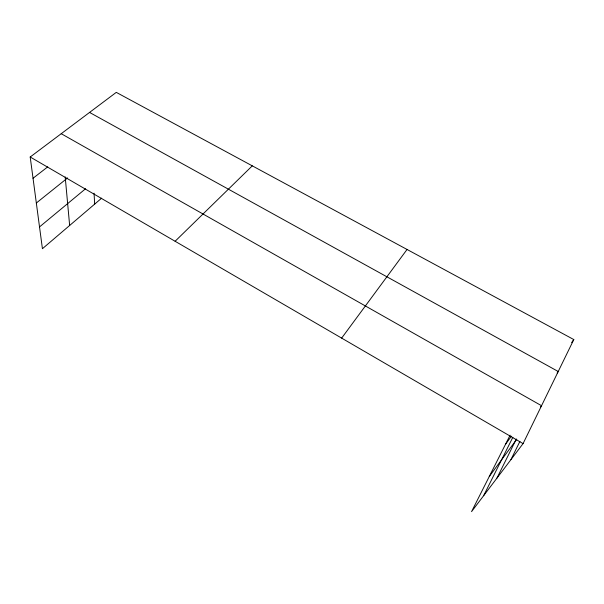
<?xml version="1.0" encoding="UTF-8"?>
<svg xmlns="http://www.w3.org/2000/svg" width="604" height="604" viewBox="0 0 604 604"><rect width="100%" height="100%" fill="white"/><g stroke="black" fill="none" stroke-linecap="round" stroke-linejoin="round"><path stroke-width="0.91" d="M510.093 435.197L471.558 511.633L523.072 443.608L573.8 339.561L116.278 92.367L30.2 157.002L42.423 248.705L101.653 198.165M510.939 459.629L519.908 441.388M496.956 478.089L516.352 439.01M483.608 495.725L512.856 437.281M571.648 342.589L573.8 339.561M505.442 444.416L511.392 436.201M557.152 372.993L558.224 371.505L89.558 112.427M341.653 338.112L407.051 249.467M489.285 476.473L516.752 439.282M540.429 407.232L541.546 405.722L61.23 133.703M175.115 241.268L252.283 165.851M39.524 226.915L85.564 188.758M36.331 203.012L67.61 177.931M33.031 178.255L47.739 166.87M30.2 157.002L523.072 443.608M65.194 176.912L69.649 225.481M94.058 193.174L94.669 204.129"/></g></svg>
